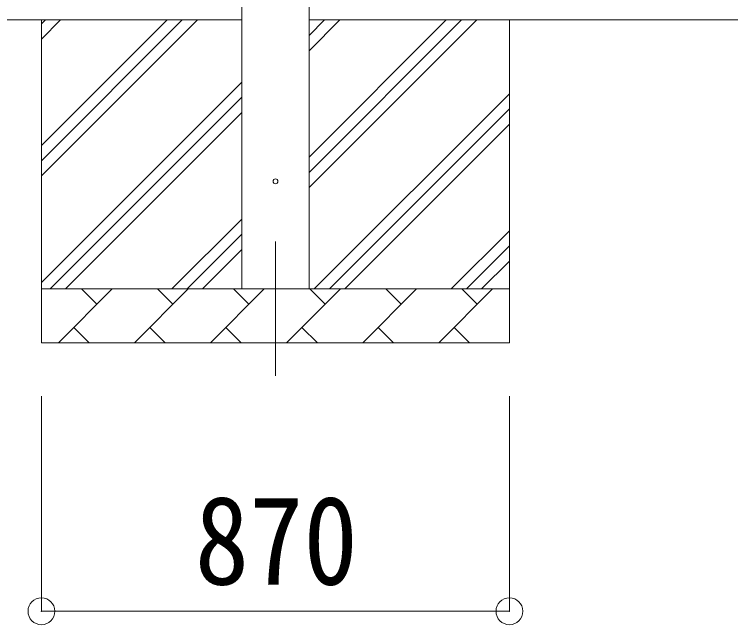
# Model space of a CAD drawing. Units: millimetres at full size, sheet at 1:50; details may follow other scales. Extents: x -14053 to 14053, y -9700 to 9700.
# Drawn here: x -9747 to -8415, y -5796 to -4661 of the extents above; entities that cross this region are included whole.
import ezdxf
from ezdxf.enums import TextEntityAlignment as Align

# ---------------------------------------------------------------- set-up
doc = ezdxf.new("R2010")
doc.units = ezdxf.units.MM
doc.header["$LTSCALE"] = 50
doc.header["$PDMODE"] = 32
doc.header["$PDSIZE"] = 50
doc.linetypes.add('CHAIN1', pattern=[8, 5, -1, 1, -1])
for name, color, linetype, lineweight in [('0-1_Defpoints', 7, 'CHAIN1', 9), ('0-2_TEXT1', 4, 'Continuous', 9), ('0-3_SHAPE', 7, 'Continuous', 9), ('0-8_TABLE1', 6, 'Continuous', 9)]:
    doc.layers.add(name, color=color, linetype=linetype, lineweight=lineweight)
doc.styles.add('ＭＳ ゴシック', font='')
doc.styles.get('ＭＳ ゴシック').set_extended_font_data('MS Gothic')

msp = doc.modelspace()

# ---------------------------------------------------------------- linework, layer by layer
at = {"layer": '0-1_Defpoints'}
msp.add_line((-9261.15, -5083.59), (-9261.15, -5370.92), dxfattribs=at)
at = {"layer": '0-2_TEXT1'}
for p, q in [((-9323.65, -2316.92), (-9323.65, -5171.92)), ((-9198.65, -5171.92), (-9198.65, -2316.92))]:
    msp.add_line(p, q, dxfattribs=at)
msp.add_circle((-9261.15, -4971.92), 4.5, dxfattribs=at)
at = {"layer": '0-3_SHAPE'}
for p, q in [((-9323.65, -4671.92), (-10959.85, -4671.92)), ((-9696.15, -4671.92), (-9696.15, -5271.92)), ((-9696.15, -4905.4), (-9462.67, -4671.92)), ((-9696.15, -4933.69), (-9434.38, -4671.92)), ((-9696.15, -4961.97), (-9406.1, -4671.92)), ((-9696.15, -4679.13), (-9688.94, -4671.92)), ((-9696.15, -4707.41), (-9660.66, -4671.92)), ((-3987.15, -4671.92), (-9198.65, -4671.92)), ((-9198.65, -4700.75), (-9169.83, -4671.92)), ((-9198.65, -4729.03), (-9141.54, -4671.92)), ((-9198.65, -4983.59), (-8886.98, -4671.92)), ((-9198.65, -4927.02), (-8943.55, -4671.92)), ((-9198.65, -4955.31), (-8915.27, -4671.92)), ((-8826.15, -4671.92), (-8826.15, -5271.92)), ((-9696.15, -5159.96), (-9323.65, -4787.46)), ((-9679.83, -5171.92), (-9323.65, -4815.75)), ((-9188.99, -5171.92), (-8826.15, -4809.08)), ((-9651.54, -5171.92), (-9323.65, -4844.03)), ((-9160.71, -5171.92), (-8826.15, -4837.36)), ((-9132.42, -5171.92), (-8826.15, -4865.65)), ((-9453.55, -5171.92), (-9323.65, -5042.02)), ((-9425.27, -5171.92), (-9323.65, -5070.31)), ((-8934.43, -5171.92), (-8826.15, -5063.64)), ((-9396.98, -5171.92), (-9323.65, -5098.59)), ((-8906.15, -5171.92), (-8826.15, -5091.92)), ((-8877.87, -5171.92), (-8826.15, -5120.21)), ((-9696.15, -5171.92), (-8826.15, -5171.92)), ((-9664.7, -5271.92), (-9564.7, -5171.92)), ((-9593.26, -5200.48), (-9621.81, -5171.92)), ((-9523.28, -5271.92), (-9423.28, -5171.92)), ((-9451.84, -5200.48), (-9480.39, -5171.92)), ((-9381.86, -5271.92), (-9281.86, -5171.92)), ((-9310.41, -5200.48), (-9338.97, -5171.92)), ((-9240.44, -5271.92), (-9140.44, -5171.92)), ((-9168.99, -5200.48), (-9197.55, -5171.92)), ((-9099.02, -5271.92), (-8999.02, -5171.92)), ((-9027.57, -5200.48), (-9056.12, -5171.92)), ((-8957.6, -5271.92), (-8857.6, -5171.92)), ((-8886.15, -5200.48), (-8914.7, -5171.92)), ((-9636.15, -5243.37), (-9607.6, -5271.92)), ((-9494.73, -5243.37), (-9466.17, -5271.92)), ((-9353.31, -5243.37), (-9324.75, -5271.92)), ((-9211.89, -5243.37), (-9183.33, -5271.92)), ((-9070.46, -5243.37), (-9041.91, -5271.92)), ((-8929.04, -5243.37), (-8900.49, -5271.92)), ((-8826.15, -5271.92), (-9696.15, -5271.92))]:
    msp.add_line(p, q, dxfattribs=at)
at = {"layer": '0-8_TABLE1'}
for p, q in [((-9696.15, -5770.92), (-9696.15, -5370.92)), ((-8826.15, -5770.92), (-8826.15, -5370.92)), ((-9696.15, -5770.92), (-8826.15, -5770.92))]:
    msp.add_line(p, q, dxfattribs=at)
for p in [(-9696.15, -5770.92), (-8826.15, -5770.92)]:
    msp.add_point(p, dxfattribs=at)

# ---------------------------------------------------------------- texts
at = {"layer": '0-8_TABLE1', "color": 7, "style": 'ＭＳ ゴシック', "width": 0.9}
msp.add_text('870', height=165, dxfattribs=at).set_placement((-9411.15, -5770.92), align=Align.BOTTOM_LEFT)

doc.saveas('drawing.dxf')
